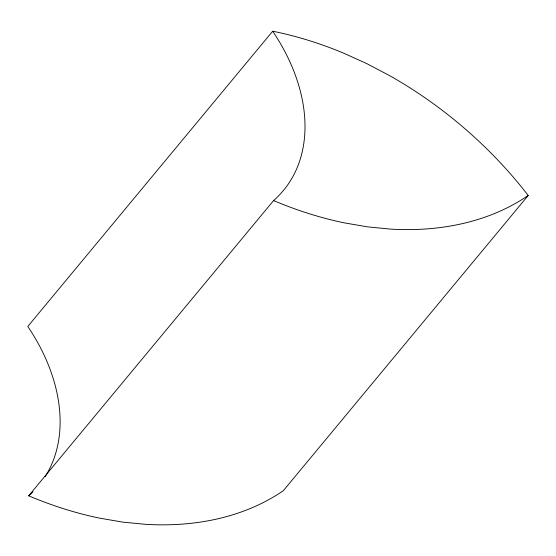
<?xml version="1.0" encoding="UTF-8"?>
<svg xmlns="http://www.w3.org/2000/svg" width="556" height="556" viewBox="0 0 556 556"><rect width="100%" height="100%" fill="white"/><g stroke="black" fill="none" stroke-linecap="round" stroke-linejoin="round"><path stroke-width="0.83" d="M272.69 31.212A179.101 125.413 39.7 0 1 273.58 200.577L28.69 495.813A329.166 230.497 39.7 0 0 99.343 518.102L122.64 522.098L145.554 524.336A329.166 230.497 39.7 0 0 283.31 490.719L528.2 195.476A329.166 230.497 39.7 0 0 389.645 75.651L366.675 63.565L343.351 53.022A329.166 230.497 39.7 0 0 272.69 31.212L27.8 326.455A179.101 125.413 39.7 0 1 45.099 476.714M33.006 491.782A179.101 125.413 39.7 0 1 28.69 495.813M528.2 195.476A329.166 230.497 39.7 0 1 390.444 229.093L367.53 226.862L344.24 222.859A329.166 230.497 39.7 0 1 273.58 200.577"/></g></svg>
